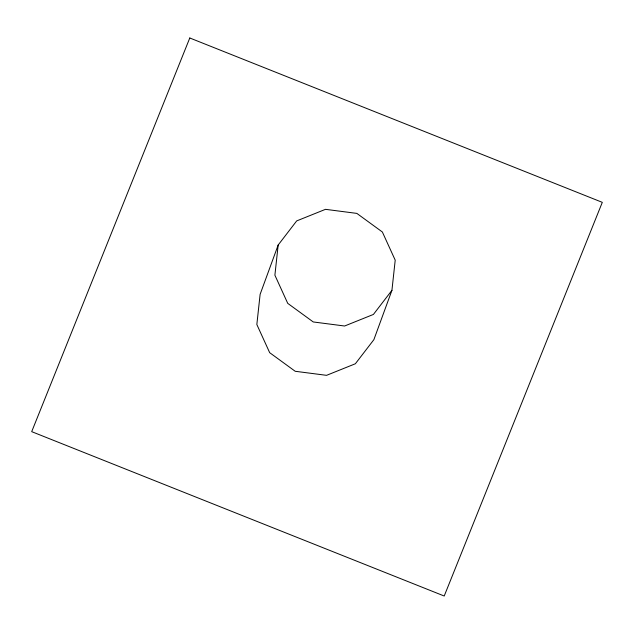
<?xml version="1.0" encoding="UTF-8"?>
<svg xmlns="http://www.w3.org/2000/svg" width="634" height="634" viewBox="0 0 634 634"><rect width="100%" height="100%" fill="white"/><g stroke="black" fill="none" stroke-linecap="round" stroke-linejoin="round"><path stroke-width="0.95" d="M278.175 245.009L274.894 275.188L287.733 303.353L313.251 321.953L344.611 326.011L373.41 314.44L391.931 290.332L395.212 260.162L382.365 231.996L356.847 213.396L325.488 209.331L296.688 220.909L278.175 245.009L260.122 294.334L256.841 324.513L269.68 352.678L295.198 371.278L326.565 375.336L355.357 363.765L373.878 339.666L391.931 290.332M189.788 37.985L31.7 431.651L444.212 596.015L602.3 202.349L189.788 37.985"/></g></svg>
